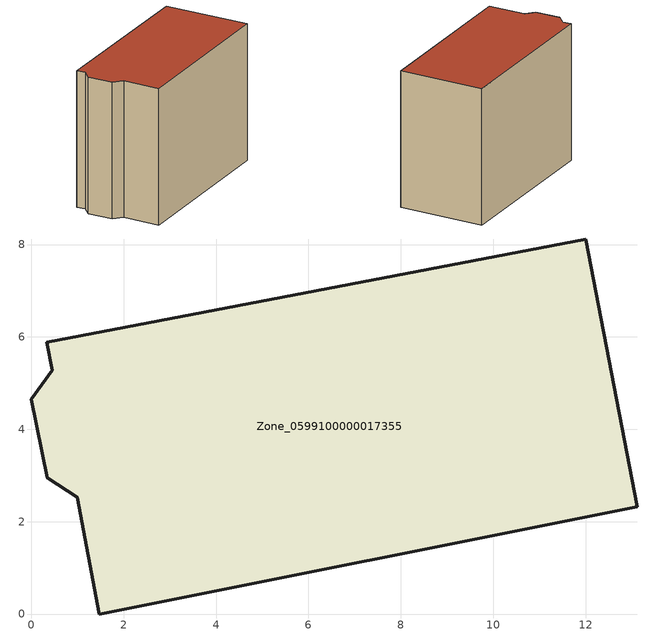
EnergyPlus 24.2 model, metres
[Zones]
Zone_0599100000017355
 floor ground (C_G): 12,8.12 13.12,2.32 1.47,0 0.99,2.53 0.34,2.95 0,4.65 0.45,5.28 0.33,5.89 z0
 wall outside (C_F): 0.34,2.95 0.99,2.53 1.47,0 13.12,2.32 12,8.12 0.33,5.89 0.45,5.28 0,4.65 0.34,2.95 z0:9.51
 roof outside (C_R): 0.45,5.28 0,4.65 0.34,2.95 0.99,2.53 1.47,0 13.12,2.32 12,8.12 0.33,5.89 z9.51
[BUILDING]
Pand.0599100000017355: North Axis=0; Terrain=City; Loads Convergence Tolerance Value=0.04; Temperature Convergence Tolerance Value=0.4; Solar Distribution=FullExterior; Maximum Number of Warmup Days=25; Minimum Number of Warmup Days=1
[Site:Location]
Rotterdam.The.Hague.AP_ZH_NLD Design_Conditions: Latitude=51.96; Longitude=4.45; Time Zone=1; Elevation=-4.5
[SITE:GROUNDTEMPERATURE:BUILDINGSURFACE]
18, 18, 18, 18, 18, 18, 18, 18, 18, 18, 18, 18
[MATERIAL] Thermal Absorptance=0.9; Solar Absorptance=0.7; Visible Absorptance=0.7
Name | Roughness | Thickness | Conductivity | Density | Specific Heat
G.TI.1946 | MediumSmooth | 0.15 | 1 | 540 | 1210
F.TI.1946 | Rough | 0.3 | 0.857143 | 1920 | 840
R.TI.1946 | MediumRough | 0.2 | 0.1 | 1500 | 1000
[CONSTRUCTION]
C_G: G.TI.1946
C_F: F.TI.1946
C_R: R.TI.1946
[ZONE]
Zone_0599100000017355: Type=1; Multiplier=1; Ceiling Height=Autocalculate; Volume=Autocalculate; Floor Area=autocalculate; Part of Total Floor Area=Yes
[ZONEINFILTRATION:DESIGNFLOWRATE]
Infil_Zone_0599100000017355: Zone or ZoneList or Space or SpaceList=Zone_0599100000017355; Schedule=AlwaysOn; Design Flow Rate Calculation Method=Flow/Area; Flow Rate per Floor Area=0.003; Constant Term Coefficient=1; Temperature Term Coefficient=0; Velocity Term Coefficient=0; Velocity Squared Term Coefficient=0
[HVACTEMPLATE:ZONE:IDEALLOADSAIRSYSTEM]
Zone_0599100000017355: Maximum Heating Supply Air Temperature=50; Minimum Cooling Supply Air Temperature=13; Maximum Heating Supply Air Humidity Ratio=0.0156; Minimum Cooling Supply Air Humidity Ratio=0.0077; Heating Limit=NoLimit; Cooling Limit=NoLimit; Dehumidification Control Type=ConstantSensibleHeatRatio; Cooling Sensible Heat Ratio=0.7; Dehumidification Setpoint=60; Humidification Control Type=None; Humidification Setpoint=30; Outdoor Air Method=None; Outdoor Air Flow Rate per Person=0.00944; Outdoor Air Flow Rate per Zone Floor Area=0; Outdoor Air Flow Rate per Zone=0; Demand Controlled Ventilation Type=None; Outdoor Air Economizer Type=NoEconomizer; Heat Recovery Type=None; Sensible Heat Recovery Effectiveness=0.7; Latent Heat Recovery Effectiveness=0.65
[ZONECONTROL:THERMOSTAT]
ThermostatControl_Zone_0599100000017355: Zone or ZoneList=Zone_0599100000017355; Control Type Schedule=DualSetpointControlType; Control 1=Thermostat_Zone_0599100000017355; Temperature Difference Between Cutout And Setpoint=0
[THERMOSTATSETPOINT:DUALSETPOINT]
Thermostat_Zone_0599100000017355: Heating Setpoint Temperature Schedule=HeatingSetpoint_Zone_0599100000017355; Cooling Setpoint Temperature Schedule=CoolingSetpoint_Zone_0599100000017355
[SCHEDULE:COMPACT]
HeatingSetpoint_Zone_0599100000017355: Through: 12/31, For: AllDays, Until: 24:00, 21
CoolingSetpoint_Zone_0599100000017355: Through: 12/31, For: AllDays, Until: 24:00, 24
DualSetpointControlType: Through: 12/31, For: AllDays, Until: 24:00, 4
AlwaysOn: Through: 12/31, For: AllDays, Until: 24:00, 1
